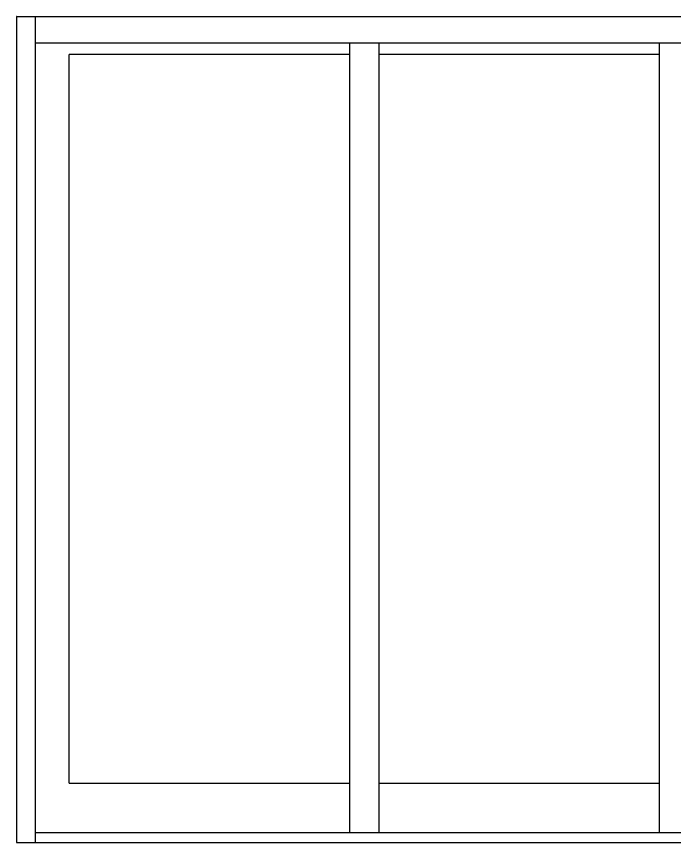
# Model space of a CAD drawing. Extents: x -178 to 41, y -68 to 28.
# Drawn here: x -57.7 to -10.7, y -68 to -9 of the extents above; entities that cross this region are included whole.
import ezdxf

# ---------------------------------------------------------------- set-up
doc = ezdxf.new("R2010")
doc.units = 0
doc.header["$LTSCALE"] = 0.25
doc.header["$MEASUREMENT"] = 0
doc.layers.get('0').update_dxf_attribs({"linetype": 'CONTINUOUS'})

msp = doc.modelspace()

# ---------------------------------------------------------------- linework, layer by layer
at = {"color": 1}
for p, q in [((-57.707, -9), (-57.707, -67.997)), ((-57.697, -8.99), (14.055, -8.99)), ((-56.387, -8.99), (-56.387, -67.997)), ((-56.387, -10.881), (12.734, -10.881)), ((12.734, -67.299), (-56.387, -67.299)), ((-57.707, -67.997), (14.055, -67.997))]:
    msp.add_line(p, q, dxfattribs=at)
at = {"color": 5}
for p, q in [((-33.916, -10.881), (-33.916, -67.299)), ((-31.839, -10.881), (-31.839, -67.299)), ((-11.813, -10.881), (-11.813, -67.299)), ((-33.916, -11.704), (-53.942, -11.704)), ((-53.942, -63.749), (-53.942, -11.704)), ((-11.813, -11.704), (-31.839, -11.704)), ((-53.942, -63.749), (-33.916, -63.749)), ((-31.839, -63.749), (-11.813, -63.749))]:
    msp.add_line(p, q, dxfattribs=at)
at = {"color": 1}
msp.add_arc((-57.697, -9), 0.01, 90, 180, dxfattribs=at)

doc.saveas('drawing.dxf')
